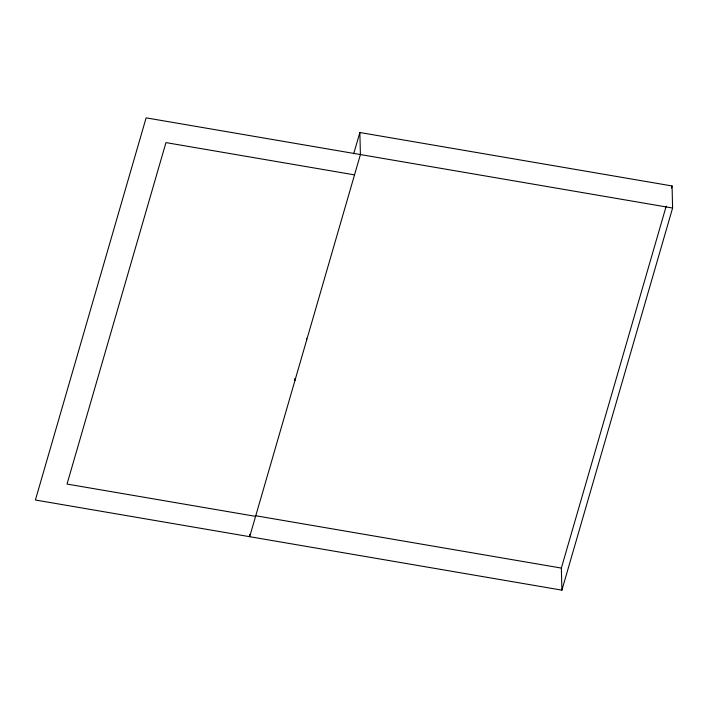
<?xml version="1.0" encoding="UTF-8"?>
<svg xmlns="http://www.w3.org/2000/svg" width="708" height="708" viewBox="0 0 708 708"><rect width="100%" height="100%" fill="white"/><g stroke="black" fill="none" stroke-linecap="round" stroke-linejoin="round"><path stroke-width="1.06" d="M353.708 153.751L359.868 132.511L672.06 185.956L672.6 208.028L561.895 590.145L35.4 500.007L146.122 117.855L672.6 208.028M561.895 590.145L561.356 568.073L666.219 206.125M671.45 188.08L672.06 185.956M354.522 174.885L165.964 142.6L67.03 484.068L255.588 516.353M255.685 515.743L561.356 568.073M359.868 132.511L360.407 154.583L249.694 536.699L249.641 534.487M306.493 338.274L306.546 340.477M294.891 378.302L294.944 380.506"/></g></svg>
